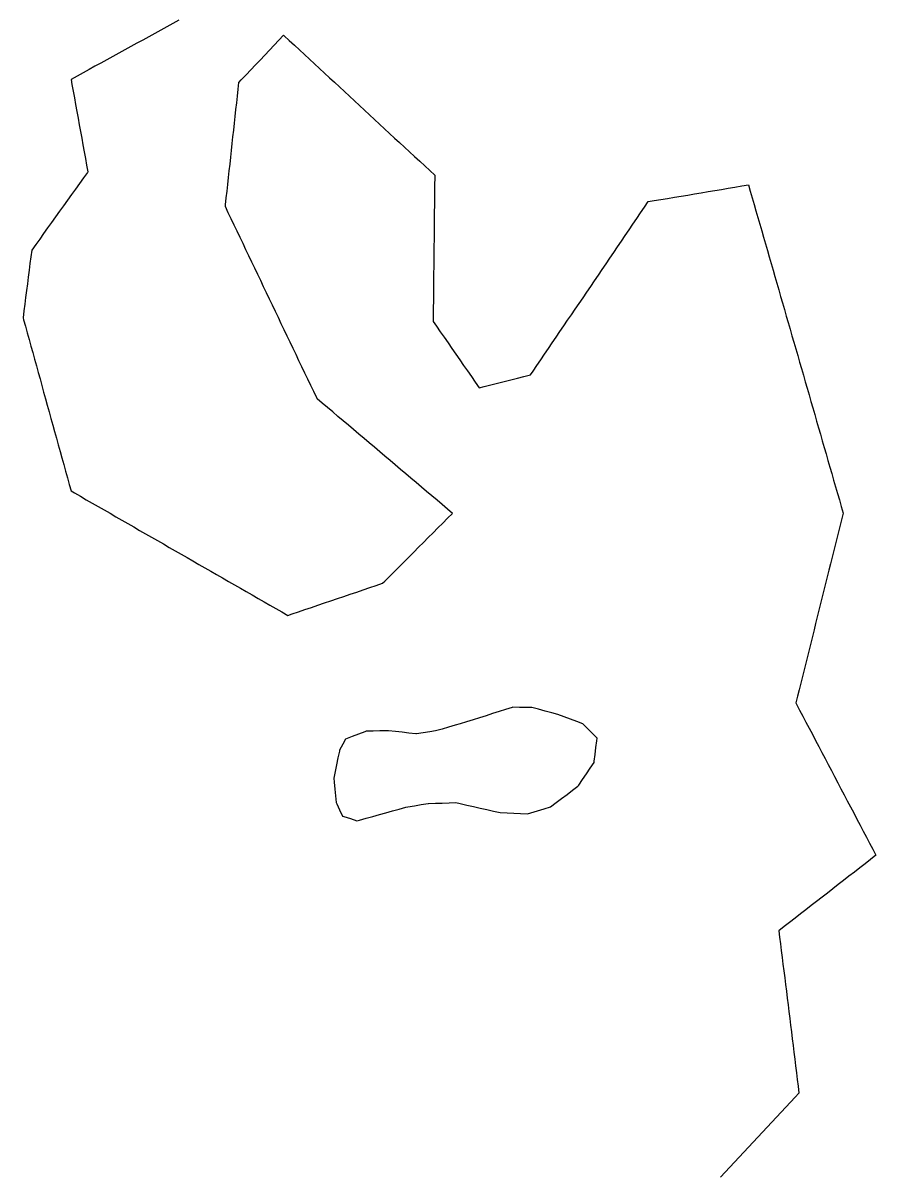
# Model space of a CAD drawing. Header units: millimetres. Extents: x 32 to 3054, y 42 to 5568.
# Drawn here: x 158.5 to 283.4, y 3134.3 to 3303.1 of the extents above; entities that cross this region are included whole.
import ezdxf

# ---------------------------------------------------------------- set-up
doc = ezdxf.new("R2010")
doc.units = ezdxf.units.MM
for name, color, linetype in [('ALL_ISLANDS', 7, 'Continuous'), ('OUTLINE_ISLAND_01', 7, 'Continuous'), ('OUTLINE_ISLAND_34', 7, 'Continuous')]:
    doc.layers.add(name, color=color, linetype=linetype)

msp = doc.modelspace()

# ---------------------------------------------------------------- linework, layer by layer
at = {"layer": 'ALL_ISLANDS'}
msp.add_lwpolyline([(181.2882, 3303.4907), (180.4117, 3303.0093), (179.5351, 3302.528), (178.6586, 3302.0467), (177.782, 3301.5653), (176.9055, 3301.084), (176.029, 3300.6027), (175.1524, 3300.1213), (174.2759, 3299.64), (173.3994, 3299.1587), (172.5228, 3298.6773), (171.6463, 3298.196), (170.7697, 3297.7147), (169.8932, 3297.2333), (169.0167, 3296.752), (168.1401, 3296.2707), (167.2636, 3295.7893), (166.387, 3295.308), (165.5105, 3294.8267), (165.6429, 3294.1006), (165.8222, 3293.1168), (166.0016, 3292.133), (166.1809, 3291.1492), (166.3603, 3290.1654), (166.5397, 3289.1816), (166.719, 3288.1979), (166.8984, 3287.2141), (167.0777, 3286.2303), (167.2571, 3285.2465), (167.4364, 3284.2627), (167.6158, 3283.2789), (167.7951, 3282.2951), (167.9745, 3281.3114), (167.9177, 3281.2323), (167.3345, 3280.4201), (166.7512, 3279.6078), (166.1679, 3278.7955), (165.5846, 3277.9833), (165.0013, 3277.171), (164.418, 3276.3587), (163.8348, 3275.5465), (163.2515, 3274.7342), (162.6682, 3273.9219), (162.0849, 3273.1096), (161.5016, 3272.2974), (160.9184, 3271.4851), (160.3351, 3270.6728), (159.7518, 3269.8606), (159.6278, 3268.8922), (159.5008, 3267.9003), (159.3737, 3266.9084), (159.2467, 3265.9165), (159.1197, 3264.9246), (158.9927, 3263.9327), (158.8657, 3262.9408), (158.7386, 3261.9489), (158.6116, 3260.957), (158.4846, 3259.9651), (158.5617, 3259.6871), (158.8287, 3258.7234), (159.0958, 3257.7597), (159.3629, 3256.796), (159.63, 3255.8324), (159.8971, 3254.8687), (160.1642, 3253.905), (160.4313, 3252.9414), (160.6984, 3251.9777), (160.9655, 3251.014), (161.2326, 3250.0504), (161.4997, 3249.0867), (161.7668, 3248.123), (162.0339, 3247.1593), (162.301, 3246.1957), (162.568, 3245.232), (162.8351, 3244.2683), (163.1022, 3243.3047), (163.3693, 3242.341), (163.6364, 3241.3773), (163.9035, 3240.4136), (164.1706, 3239.45), (164.4377, 3238.4863), (164.7048, 3237.5226), (164.9719, 3236.559), (165.239, 3235.5953), (165.5061, 3234.6316), (166.0137, 3234.3404), (166.881, 3233.8428), (167.7484, 3233.3452), (168.6158, 3232.8476), (169.4832, 3232.35), (170.3506, 3231.8524), (171.218, 3231.3547), (172.0854, 3230.8571), (172.9528, 3230.3595), (173.8202, 3229.8619), (174.6876, 3229.3643), (175.555, 3228.8667), (176.4224, 3228.3691), (177.2898, 3227.8714), (178.1572, 3227.3738), (179.0246, 3226.8762), (179.892, 3226.3786), (180.7594, 3225.881), (181.6268, 3225.3834), (182.4942, 3224.8858), (183.3616, 3224.3881), (184.229, 3223.8905), (185.0964, 3223.3929), (185.9638, 3222.8953), (186.8312, 3222.3977), (187.6986, 3221.9001), (188.566, 3221.4025), (189.4334, 3220.9048), (190.3008, 3220.4072), (191.1682, 3219.9096), (192.0356, 3219.412), (192.903, 3218.9144), (193.7704, 3218.4168), (194.6378, 3217.9192), (195.5052, 3217.4215), (196.3726, 3216.9239), (197.24, 3216.4263), (197.8696, 3216.6393), (198.8169, 3216.9598), (199.7641, 3217.2803), (200.7114, 3217.6008), (201.6586, 3217.9213), (202.6059, 3218.2418), (203.5531, 3218.5623), (204.5004, 3218.8828), (205.4476, 3219.2033), (206.3949, 3219.5238), (207.3421, 3219.8443), (208.2894, 3220.1648), (209.2366, 3220.4853), (210.1839, 3220.8058), (211.1311, 3221.1263), (211.4582, 3221.4533), (212.1654, 3222.1604), (212.8725, 3222.8675), (213.5796, 3223.5746), (214.2868, 3224.2816), (214.9939, 3224.9887), (215.701, 3225.6958), (216.4082, 3226.4029), (217.1153, 3227.11), (217.8225, 3227.817), (218.5296, 3228.5241), (219.2367, 3229.2312), (219.9439, 3229.9383), (220.651, 3230.6453), (221.3581, 3231.3524), (220.621, 3231.9763), (219.8578, 3232.6224), (219.0945, 3233.2685), (218.3312, 3233.9145), (217.5679, 3234.5606), (216.8047, 3235.2067), (216.0414, 3235.8528), (215.2781, 3236.4988), (214.5148, 3237.1449), (213.7515, 3237.791), (212.9883, 3238.437), (212.225, 3239.0831), (211.4617, 3239.7292), (210.6984, 3240.3753), (209.9352, 3241.0213), (209.1719, 3241.6674), (208.4086, 3242.3135), (207.6453, 3242.9595), (206.8821, 3243.6056), (206.1188, 3244.2517), (205.3555, 3244.8978), (204.5922, 3245.5438), (203.829, 3246.1899), (203.0657, 3246.836), (202.3024, 3247.4821), (201.5391, 3248.1281), (201.4745, 3248.2633), (201.0432, 3249.1656), (200.612, 3250.0678), (200.1807, 3250.97), (199.7495, 3251.8723), (199.3183, 3252.7745), (198.887, 3253.6767), (198.4558, 3254.579), (198.0245, 3255.4812), (197.5933, 3256.3834), (197.162, 3257.2857), (196.7308, 3258.1879), (196.2995, 3259.0901), (195.8683, 3259.9924), (195.437, 3260.8946), (195.0058, 3261.7968), (194.5745, 3262.6991), (194.1433, 3263.6013), (193.712, 3264.5035), (193.2808, 3265.4058), (192.8495, 3266.308), (192.4183, 3267.2102), (191.987, 3268.1125), (191.5558, 3269.0147), (191.1246, 3269.917), (190.6933, 3270.8192), (190.2621, 3271.7214), (189.8308, 3272.6237), (189.3996, 3273.5259), (188.9683, 3274.4281), (188.5371, 3275.3304), (188.1058, 3276.2326), (188.1345, 3276.4957), (188.2431, 3277.4898), (188.3516, 3278.4838), (188.4601, 3279.4779), (188.5686, 3280.472), (188.6772, 3281.4661), (188.7857, 3282.4602), (188.8942, 3283.4543), (189.0027, 3284.4484), (189.1112, 3285.4425), (189.2198, 3286.4366), (189.3283, 3287.4307), (189.4368, 3288.4248), (189.5453, 3289.4189), (189.6539, 3290.413), (189.7624, 3291.4071), (189.8709, 3292.4012), (189.9794, 3293.3953), (190.0879, 3294.3894), (190.4434, 3294.7662), (191.1296, 3295.4936), (191.8158, 3296.221), (192.502, 3296.9484), (193.1882, 3297.6758), (193.8744, 3298.4033), (194.5606, 3299.1307), (195.2468, 3299.8581), (195.933, 3300.5855), (196.6192, 3301.3129), (196.7374, 3301.2036), (197.4714, 3300.5245), (198.2055, 3299.8454), (198.9395, 3299.1663), (199.6735, 3298.4872), (200.4076, 3297.8081), (201.1416, 3297.129), (201.8757, 3296.4499), (202.6097, 3295.7708), (203.3438, 3295.0917), (204.0778, 3294.4125), (204.8118, 3293.7334), (205.5459, 3293.0543), (206.2799, 3292.3752), (207.014, 3291.6961), (207.748, 3291.017), (208.4821, 3290.3379), (209.2161, 3289.6588), (209.9501, 3288.9797), (210.6842, 3288.3006), (211.4182, 3287.6215), (212.1523, 3286.9424), (212.8863, 3286.2633), (213.6204, 3285.5842), (214.3544, 3284.9051), (215.0884, 3284.226), (215.8225, 3283.5469), (216.5565, 3282.8678), (217.2906, 3282.1887), (218.0246, 3281.5096), (218.7587, 3280.8305), (218.7544, 3280.4301), (218.7436, 3279.4302), (218.7329, 3278.4302), (218.7221, 3277.4303), (218.7114, 3276.4303), (218.7006, 3275.4304), (218.6899, 3274.4305), (218.6792, 3273.4305), (218.6684, 3272.4306), (218.6577, 3271.4306), (218.6469, 3270.4307), (218.6362, 3269.4308), (218.6254, 3268.4308), (218.6147, 3267.4309), (218.604, 3266.4309), (218.5932, 3265.431), (218.5825, 3264.431), (218.5717, 3263.4311), (218.561, 3262.4312), (218.5502, 3261.4312), (218.5395, 3260.4313), (218.5288, 3259.4313), (219.0011, 3258.7512), (219.5715, 3257.9299), (220.1419, 3257.1085), (220.7123, 3256.2871), (221.2827, 3255.4658), (221.8531, 3254.6444), (222.4235, 3253.823), (222.9938, 3253.0017), (223.5642, 3252.1803), (224.1346, 3251.3589), (224.705, 3250.5376), (225.2754, 3249.7162), (226.0102, 3249.9016), (226.9798, 3250.1463), (227.9494, 3250.3909), (228.919, 3250.6356), (229.8886, 3250.8803), (230.8582, 3251.1249), (231.8278, 3251.3696), (232.7974, 3251.6143), (233.161, 3252.1489), (233.7233, 3252.9758), (234.2857, 3253.8027), (234.848, 3254.6295), (235.4104, 3255.4564), (235.9727, 3256.2833), (236.5351, 3257.1102), (237.0974, 3257.9371), (237.6598, 3258.764), (238.2221, 3259.5909), (238.7845, 3260.4178), (239.3468, 3261.2447), (239.9092, 3262.0716), (240.4715, 3262.8985), (241.0339, 3263.7254), (241.5962, 3264.5523), (242.1586, 3265.3792), (242.7209, 3266.2061), (243.2833, 3267.033), (243.8456, 3267.8599), (244.408, 3268.6868), (244.9703, 3269.5137), (245.5327, 3270.3406), (246.095, 3271.1675), (246.6574, 3271.9944), (247.2197, 3272.8213), (247.7821, 3273.6482), (248.3444, 3274.4751), (248.9068, 3275.302), (249.4691, 3276.1289), (250.0315, 3276.9558), (250.8888, 3277.0994), (251.8751, 3277.2646), (252.8614, 3277.4298), (253.8476, 3277.595), (254.8339, 3277.7601), (255.8202, 3277.9253), (256.8064, 3278.0905), (257.7927, 3278.2557), (258.7789, 3278.4209), (259.7652, 3278.586), (260.7515, 3278.7512), (261.7377, 3278.9164), (262.724, 3279.0816), (263.7103, 3279.2468), (264.6965, 3279.412), (264.9678, 3278.4723), (265.2451, 3277.5116), (265.5224, 3276.5508), (265.7998, 3275.59), (266.0771, 3274.6292), (266.3545, 3273.6685), (266.6318, 3272.7077), (266.9091, 3271.7469), (267.1865, 3270.7861), (267.4638, 3269.8254), (267.7412, 3268.8646), (268.0185, 3267.9038), (268.2959, 3266.9431), (268.5732, 3265.9823), (268.8505, 3265.0215), (269.1279, 3264.0607), (269.4052, 3263.1), (269.6826, 3262.1392), (269.9599, 3261.1784), (270.2372, 3260.2177), (270.5146, 3259.2569), (270.7919, 3258.2961), (271.0693, 3257.3353), (271.3466, 3256.3746), (271.6239, 3255.4138), (271.9013, 3254.453), (272.1786, 3253.4923), (272.456, 3252.5315), (272.7333, 3251.5707), (273.0106, 3250.6099), (273.288, 3249.6492), (273.5653, 3248.6884), (273.8427, 3247.7276), (274.12, 3246.7669), (274.3974, 3245.8061), (274.6747, 3244.8453), (274.952, 3243.8845), (275.2294, 3242.9238), (275.5067, 3241.963), (275.7841, 3241.0022), (276.0614, 3240.0415), (276.3387, 3239.0807), (276.6161, 3238.1199), (276.8934, 3237.1591), (277.1708, 3236.1984), (277.4481, 3235.2376), (277.7254, 3234.2768), (278.0028, 3233.3161), (278.2801, 3232.3553), (278.5575, 3231.3945), (278.4047, 3230.7816), (278.1629, 3229.8112), (277.9211, 3228.8409), (277.6793, 3227.8706), (277.4375, 3226.9003), (277.1957, 3225.93), (276.9538, 3224.9596), (276.712, 3223.9893), (276.4702, 3223.019), (276.2284, 3222.0487), (275.9866, 3221.0783), (275.7448, 3220.108), (275.503, 3219.1377), (275.2612, 3218.1674), (275.0194, 3217.197), (274.7775, 3216.2267), (274.5357, 3215.2564), (274.2939, 3214.2861), (274.0521, 3213.3158), (273.8103, 3212.3454), (273.5685, 3211.3751), (273.3267, 3210.4048), (273.0849, 3209.4345), (272.843, 3208.4641), (272.6012, 3207.4938), (272.3594, 3206.5235), (272.1176, 3205.5532), (271.8758, 3204.5828), (271.634, 3203.6125), (271.7203, 3203.4486), (272.1859, 3202.5636), (272.6516, 3201.6786), (273.1172, 3200.7937), (273.5829, 3199.9087), (274.0485, 3199.0237), (274.5142, 3198.1388), (274.9798, 3197.2538), (275.4455, 3196.3688), (275.9111, 3195.4839), (276.3768, 3194.5989), (276.8424, 3193.7139), (277.3081, 3192.8289), (277.7737, 3191.944), (278.2394, 3191.059), (278.705, 3190.174), (279.1707, 3189.2891), (279.6363, 3188.4041), (280.102, 3187.5191), (280.5676, 3186.6342), (281.0333, 3185.7492), (281.4989, 3184.8642), (281.9646, 3183.9793), (282.4302, 3183.0943), (282.8959, 3182.2093), (283.3615, 3181.3243), (282.5738, 3180.7125), (281.7841, 3180.0991), (280.9943, 3179.4857), (280.2045, 3178.8723), (279.4148, 3178.2589), (278.625, 3177.6455), (277.8353, 3177.032), (277.0455, 3176.4186), (276.2558, 3175.8052), (275.466, 3175.1918), (274.6762, 3174.5784), (273.8865, 3173.965), (273.0967, 3173.3515), (272.307, 3172.7381), (271.5172, 3172.1247), (270.7274, 3171.5113), (269.9377, 3170.8979), (269.1479, 3170.2845), (269.2611, 3169.3706), (269.3841, 3168.3782), (269.507, 3167.3858), (269.63, 3166.3934), (269.7529, 3165.4009), (269.8759, 3164.4085), (269.9988, 3163.4161), (270.1218, 3162.4237), (270.2447, 3161.4313), (270.3677, 3160.4389), (270.4906, 3159.4465), (270.6136, 3158.4541), (270.7365, 3157.4616), (270.8595, 3156.4692), (270.9824, 3155.4768), (271.1054, 3154.4844), (271.2283, 3153.492), (271.3513, 3152.4996), (271.4742, 3151.5072), (271.5972, 3150.5147), (271.7201, 3149.5223), (271.8431, 3148.5299), (271.966, 3147.5375), (272.089, 3146.5451), (271.5168, 3145.9324), (270.8343, 3145.2016), (270.1518, 3144.4707), (269.4693, 3143.7398), (268.7867, 3143.009), (268.1042, 3142.2781), (267.4217, 3141.5472), (266.7392, 3140.8164), (266.0567, 3140.0855), (265.3742, 3139.3546), (264.6916, 3138.6238), (264.0091, 3137.8929), (263.3266, 3137.162), (262.6441, 3136.4312), (261.9616, 3135.7003), (261.279, 3134.9694), (260.5965, 3134.2386)], dxfattribs=at)
msp.add_lwpolyline([(242.5464, 3198.4546), (241.8393, 3199.1617), (241.1323, 3199.8689), (240.4252, 3200.576), (239.5713, 3200.8956), (238.6347, 3201.246), (237.6981, 3201.5965), (236.7615, 3201.9469), (235.8916, 3202.1762), (234.9246, 3202.431), (233.9577, 3202.6858), (232.9907, 3202.9407), (232.1835, 3202.9514), (231.1836, 3202.9646), (230.1837, 3202.9778), (230.0949, 3202.9498), (229.1411, 3202.6494), (228.1873, 3202.349), (227.2335, 3202.0486), (226.2797, 3201.7482), (225.3259, 3201.4478), (224.372, 3201.1474), (223.4182, 3200.847), (222.4644, 3200.5466), (221.7474, 3200.3404), (220.7864, 3200.064), (219.8253, 3199.7877), (218.8643, 3199.5113), (218.0496, 3199.3895), (217.0606, 3199.2417), (216.0715, 3199.0939), (215.9861, 3199.1035), (214.9924, 3199.2153), (213.9987, 3199.3272), (213.005, 3199.439), (212.0112, 3199.5509), (211.7227, 3199.5446), (210.7229, 3199.5229), (209.7232, 3199.5012), (208.7234, 3199.4795), (208.5166, 3199.4007), (207.5822, 3199.0446), (206.6477, 3198.6885), (205.7133, 3198.3324), (205.2988, 3197.5656), (204.8233, 3196.6858), (204.7939, 3196.5422), (204.5935, 3195.5625), (204.393, 3194.5828), (204.1926, 3193.6031), (203.9921, 3192.6234), (204.0505, 3192.0176), (204.1464, 3191.0222), (204.2424, 3190.0268), (204.3383, 3189.0314), (204.412, 3188.8744), (204.8374, 3187.9694), (205.2628, 3187.0644), (205.4748, 3186.9955), (206.4258, 3186.6865), (207.3769, 3186.3775), (207.7649, 3186.4854), (208.7283, 3186.7534), (209.6917, 3187.0214), (210.6551, 3187.2894), (211.6185, 3187.5574), (212.582, 3187.8254), (213.5454, 3188.0934), (214.5088, 3188.3614), (214.8209, 3188.4126), (215.8077, 3188.5746), (216.7945, 3188.7365), (217.7813, 3188.8985), (217.8554, 3188.901), (218.8548, 3188.9348), (219.8543, 3188.9685), (220.8537, 3189.0023), (221.8531, 3189.036), (222.4685, 3188.8978), (223.4442, 3188.6787), (224.4199, 3188.4596), (225.3956, 3188.2404), (226.3713, 3188.0213), (227.347, 3187.8022), (228.3227, 3187.5831), (228.3447, 3187.582), (229.3435, 3187.5343), (230.3424, 3187.4865), (231.3412, 3187.4387), (232.3401, 3187.391), (232.8521, 3187.5473), (233.8085, 3187.8394), (234.7649, 3188.1314), (235.7213, 3188.4235), (235.7298, 3188.4299), (236.5299, 3189.0298), (237.3299, 3189.6298), (238.13, 3190.2297), (238.93, 3190.8296), (239.7301, 3191.4295), (239.8472, 3191.6029), (240.4069, 3192.4316), (240.9666, 3193.2603), (241.5263, 3194.0889), (242.086, 3194.9176), (242.1089, 3195.0935), (242.238, 3196.0851), (242.367, 3197.0768), (242.4961, 3198.0684)], close=True, dxfattribs=at)
at = {"layer": 'OUTLINE_ISLAND_01'}
msp.add_lwpolyline([(181.2882, 3303.4907), (180.4117, 3303.0093), (179.5351, 3302.528), (178.6586, 3302.0467), (177.782, 3301.5653), (176.9055, 3301.084), (176.029, 3300.6027), (175.1524, 3300.1213), (174.2759, 3299.64), (173.3994, 3299.1587), (172.5228, 3298.6773), (171.6463, 3298.196), (170.7697, 3297.7147), (169.8932, 3297.2333), (169.0167, 3296.752), (168.1401, 3296.2707), (167.2636, 3295.7893), (166.387, 3295.308), (165.5105, 3294.8267), (165.6429, 3294.1006), (165.8222, 3293.1168), (166.0016, 3292.133), (166.1809, 3291.1492), (166.3603, 3290.1654), (166.5397, 3289.1816), (166.719, 3288.1979), (166.8984, 3287.2141), (167.0777, 3286.2303), (167.2571, 3285.2465), (167.4364, 3284.2627), (167.6158, 3283.2789), (167.7951, 3282.2951), (167.9745, 3281.3114), (167.9177, 3281.2323), (167.3345, 3280.4201), (166.7512, 3279.6078), (166.1679, 3278.7955), (165.5846, 3277.9833), (165.0013, 3277.171), (164.418, 3276.3587), (163.8348, 3275.5465), (163.2515, 3274.7342), (162.6682, 3273.9219), (162.0849, 3273.1096), (161.5016, 3272.2974), (160.9184, 3271.4851), (160.3351, 3270.6728), (159.7518, 3269.8606), (159.6278, 3268.8922), (159.5008, 3267.9003), (159.3737, 3266.9084), (159.2467, 3265.9165), (159.1197, 3264.9246), (158.9927, 3263.9327), (158.8657, 3262.9408), (158.7386, 3261.9489), (158.6116, 3260.957), (158.4846, 3259.9651), (158.5617, 3259.6871), (158.8287, 3258.7234), (159.0958, 3257.7597), (159.3629, 3256.796), (159.63, 3255.8324), (159.8971, 3254.8687), (160.1642, 3253.905), (160.4313, 3252.9414), (160.6984, 3251.9777), (160.9655, 3251.014), (161.2326, 3250.0504), (161.4997, 3249.0867), (161.7668, 3248.123), (162.0339, 3247.1593), (162.301, 3246.1957), (162.568, 3245.232), (162.8351, 3244.2683), (163.1022, 3243.3047), (163.3693, 3242.341), (163.6364, 3241.3773), (163.9035, 3240.4136), (164.1706, 3239.45), (164.4377, 3238.4863), (164.7048, 3237.5226), (164.9719, 3236.559), (165.239, 3235.5953), (165.5061, 3234.6316), (166.0137, 3234.3404), (166.881, 3233.8428), (167.7484, 3233.3452), (168.6158, 3232.8476), (169.4832, 3232.35), (170.3506, 3231.8524), (171.218, 3231.3547), (172.0854, 3230.8571), (172.9528, 3230.3595), (173.8202, 3229.8619), (174.6876, 3229.3643), (175.555, 3228.8667), (176.4224, 3228.3691), (177.2898, 3227.8714), (178.1572, 3227.3738), (179.0246, 3226.8762), (179.892, 3226.3786), (180.7594, 3225.881), (181.6268, 3225.3834), (182.4942, 3224.8858), (183.3616, 3224.3881), (184.229, 3223.8905), (185.0964, 3223.3929), (185.9638, 3222.8953), (186.8312, 3222.3977), (187.6986, 3221.9001), (188.566, 3221.4025), (189.4334, 3220.9048), (190.3008, 3220.4072), (191.1682, 3219.9096), (192.0356, 3219.412), (192.903, 3218.9144), (193.7704, 3218.4168), (194.6378, 3217.9192), (195.5052, 3217.4215), (196.3726, 3216.9239), (197.24, 3216.4263), (197.8696, 3216.6393), (198.8169, 3216.9598), (199.7641, 3217.2803), (200.7114, 3217.6008), (201.6586, 3217.9213), (202.6059, 3218.2418), (203.5531, 3218.5623), (204.5004, 3218.8828), (205.4476, 3219.2033), (206.3949, 3219.5238), (207.3421, 3219.8443), (208.2894, 3220.1648), (209.2366, 3220.4853), (210.1839, 3220.8058), (211.1311, 3221.1263), (211.4582, 3221.4533), (212.1654, 3222.1604), (212.8725, 3222.8675), (213.5796, 3223.5746), (214.2868, 3224.2816), (214.9939, 3224.9887), (215.701, 3225.6958), (216.4082, 3226.4029), (217.1153, 3227.11), (217.8225, 3227.817), (218.5296, 3228.5241), (219.2367, 3229.2312), (219.9439, 3229.9383), (220.651, 3230.6453), (221.3581, 3231.3524), (220.621, 3231.9763), (219.8578, 3232.6224), (219.0945, 3233.2685), (218.3312, 3233.9145), (217.5679, 3234.5606), (216.8047, 3235.2067), (216.0414, 3235.8528), (215.2781, 3236.4988), (214.5148, 3237.1449), (213.7515, 3237.791), (212.9883, 3238.437), (212.225, 3239.0831), (211.4617, 3239.7292), (210.6984, 3240.3753), (209.9352, 3241.0213), (209.1719, 3241.6674), (208.4086, 3242.3135), (207.6453, 3242.9595), (206.8821, 3243.6056), (206.1188, 3244.2517), (205.3555, 3244.8978), (204.5922, 3245.5438), (203.829, 3246.1899), (203.0657, 3246.836), (202.3024, 3247.4821), (201.5391, 3248.1281), (201.4745, 3248.2633), (201.0432, 3249.1656), (200.612, 3250.0678), (200.1807, 3250.97), (199.7495, 3251.8723), (199.3183, 3252.7745), (198.887, 3253.6767), (198.4558, 3254.579), (198.0245, 3255.4812), (197.5933, 3256.3834), (197.162, 3257.2857), (196.7308, 3258.1879), (196.2995, 3259.0901), (195.8683, 3259.9924), (195.437, 3260.8946), (195.0058, 3261.7968), (194.5745, 3262.6991), (194.1433, 3263.6013), (193.712, 3264.5035), (193.2808, 3265.4058), (192.8495, 3266.308), (192.4183, 3267.2102), (191.987, 3268.1125), (191.5558, 3269.0147), (191.1246, 3269.917), (190.6933, 3270.8192), (190.2621, 3271.7214), (189.8308, 3272.6237), (189.3996, 3273.5259), (188.9683, 3274.4281), (188.5371, 3275.3304), (188.1058, 3276.2326), (188.1345, 3276.4957), (188.2431, 3277.4898), (188.3516, 3278.4838), (188.4601, 3279.4779), (188.5686, 3280.472), (188.6772, 3281.4661), (188.7857, 3282.4602), (188.8942, 3283.4543), (189.0027, 3284.4484), (189.1112, 3285.4425), (189.2198, 3286.4366), (189.3283, 3287.4307), (189.4368, 3288.4248), (189.5453, 3289.4189), (189.6539, 3290.413), (189.7624, 3291.4071), (189.8709, 3292.4012), (189.9794, 3293.3953), (190.0879, 3294.3894), (190.4434, 3294.7662), (191.1296, 3295.4936), (191.8158, 3296.221), (192.502, 3296.9484), (193.1882, 3297.6758), (193.8744, 3298.4033), (194.5606, 3299.1307), (195.2468, 3299.8581), (195.933, 3300.5855), (196.6192, 3301.3129), (196.7374, 3301.2036), (197.4714, 3300.5245), (198.2055, 3299.8454), (198.9395, 3299.1663), (199.6735, 3298.4872), (200.4076, 3297.8081), (201.1416, 3297.129), (201.8757, 3296.4499), (202.6097, 3295.7708), (203.3438, 3295.0917), (204.0778, 3294.4125), (204.8118, 3293.7334), (205.5459, 3293.0543), (206.2799, 3292.3752), (207.014, 3291.6961), (207.748, 3291.017), (208.4821, 3290.3379), (209.2161, 3289.6588), (209.9501, 3288.9797), (210.6842, 3288.3006), (211.4182, 3287.6215), (212.1523, 3286.9424), (212.8863, 3286.2633), (213.6204, 3285.5842), (214.3544, 3284.9051), (215.0884, 3284.226), (215.8225, 3283.5469), (216.5565, 3282.8678), (217.2906, 3282.1887), (218.0246, 3281.5096), (218.7587, 3280.8305), (218.7544, 3280.4301), (218.7436, 3279.4302), (218.7329, 3278.4302), (218.7221, 3277.4303), (218.7114, 3276.4303), (218.7006, 3275.4304), (218.6899, 3274.4305), (218.6792, 3273.4305), (218.6684, 3272.4306), (218.6577, 3271.4306), (218.6469, 3270.4307), (218.6362, 3269.4308), (218.6254, 3268.4308), (218.6147, 3267.4309), (218.604, 3266.4309), (218.5932, 3265.431), (218.5825, 3264.431), (218.5717, 3263.4311), (218.561, 3262.4312), (218.5502, 3261.4312), (218.5395, 3260.4313), (218.5288, 3259.4313), (219.0011, 3258.7512), (219.5715, 3257.9299), (220.1419, 3257.1085), (220.7123, 3256.2871), (221.2827, 3255.4658), (221.8531, 3254.6444), (222.4235, 3253.823), (222.9938, 3253.0017), (223.5642, 3252.1803), (224.1346, 3251.3589), (224.705, 3250.5376), (225.2754, 3249.7162), (226.0102, 3249.9016), (226.9798, 3250.1463), (227.9494, 3250.3909), (228.919, 3250.6356), (229.8886, 3250.8803), (230.8582, 3251.1249), (231.8278, 3251.3696), (232.7974, 3251.6143), (233.161, 3252.1489), (233.7233, 3252.9758), (234.2857, 3253.8027), (234.848, 3254.6295), (235.4104, 3255.4564), (235.9727, 3256.2833), (236.5351, 3257.1102), (237.0974, 3257.9371), (237.6598, 3258.764), (238.2221, 3259.5909), (238.7845, 3260.4178), (239.3468, 3261.2447), (239.9092, 3262.0716), (240.4715, 3262.8985), (241.0339, 3263.7254), (241.5962, 3264.5523), (242.1586, 3265.3792), (242.7209, 3266.2061), (243.2833, 3267.033), (243.8456, 3267.8599), (244.408, 3268.6868), (244.9703, 3269.5137), (245.5327, 3270.3406), (246.095, 3271.1675), (246.6574, 3271.9944), (247.2197, 3272.8213), (247.7821, 3273.6482), (248.3444, 3274.4751), (248.9068, 3275.302), (249.4691, 3276.1289), (250.0315, 3276.9558), (250.8888, 3277.0994), (251.8751, 3277.2646), (252.8614, 3277.4298), (253.8476, 3277.595), (254.8339, 3277.7601), (255.8202, 3277.9253), (256.8064, 3278.0905), (257.7927, 3278.2557), (258.7789, 3278.4209), (259.7652, 3278.586), (260.7515, 3278.7512), (261.7377, 3278.9164), (262.724, 3279.0816), (263.7103, 3279.2468), (264.6965, 3279.412), (264.9678, 3278.4723), (265.2451, 3277.5116), (265.5224, 3276.5508), (265.7998, 3275.59), (266.0771, 3274.6292), (266.3545, 3273.6685), (266.6318, 3272.7077), (266.9091, 3271.7469), (267.1865, 3270.7861), (267.4638, 3269.8254), (267.7412, 3268.8646), (268.0185, 3267.9038), (268.2959, 3266.9431), (268.5732, 3265.9823), (268.8505, 3265.0215), (269.1279, 3264.0607), (269.4052, 3263.1), (269.6826, 3262.1392), (269.9599, 3261.1784), (270.2372, 3260.2177), (270.5146, 3259.2569), (270.7919, 3258.2961), (271.0693, 3257.3353), (271.3466, 3256.3746), (271.6239, 3255.4138), (271.9013, 3254.453), (272.1786, 3253.4923), (272.456, 3252.5315), (272.7333, 3251.5707), (273.0106, 3250.6099), (273.288, 3249.6492), (273.5653, 3248.6884), (273.8427, 3247.7276), (274.12, 3246.7669), (274.3974, 3245.8061), (274.6747, 3244.8453), (274.952, 3243.8845), (275.2294, 3242.9238), (275.5067, 3241.963), (275.7841, 3241.0022), (276.0614, 3240.0415), (276.3387, 3239.0807), (276.6161, 3238.1199), (276.8934, 3237.1591), (277.1708, 3236.1984), (277.4481, 3235.2376), (277.7254, 3234.2768), (278.0028, 3233.3161), (278.2801, 3232.3553), (278.5575, 3231.3945), (278.4047, 3230.7816), (278.1629, 3229.8112), (277.9211, 3228.8409), (277.6793, 3227.8706), (277.4375, 3226.9003), (277.1957, 3225.93), (276.9538, 3224.9596), (276.712, 3223.9893), (276.4702, 3223.019), (276.2284, 3222.0487), (275.9866, 3221.0783), (275.7448, 3220.108), (275.503, 3219.1377), (275.2612, 3218.1674), (275.0194, 3217.197), (274.7775, 3216.2267), (274.5357, 3215.2564), (274.2939, 3214.2861), (274.0521, 3213.3158), (273.8103, 3212.3454), (273.5685, 3211.3751), (273.3267, 3210.4048), (273.0849, 3209.4345), (272.843, 3208.4641), (272.6012, 3207.4938), (272.3594, 3206.5235), (272.1176, 3205.5532), (271.8758, 3204.5828), (271.634, 3203.6125), (271.7203, 3203.4486), (272.1859, 3202.5636), (272.6516, 3201.6786), (273.1172, 3200.7937), (273.5829, 3199.9087), (274.0485, 3199.0237), (274.5142, 3198.1388), (274.9798, 3197.2538), (275.4455, 3196.3688), (275.9111, 3195.4839), (276.3768, 3194.5989), (276.8424, 3193.7139), (277.3081, 3192.8289), (277.7737, 3191.944), (278.2394, 3191.059), (278.705, 3190.174), (279.1707, 3189.2891), (279.6363, 3188.4041), (280.102, 3187.5191), (280.5676, 3186.6342), (281.0333, 3185.7492), (281.4989, 3184.8642), (281.9646, 3183.9793), (282.4302, 3183.0943), (282.8959, 3182.2093), (283.3615, 3181.3243), (282.5738, 3180.7125), (281.7841, 3180.0991), (280.9943, 3179.4857), (280.2045, 3178.8723), (279.4148, 3178.2589), (278.625, 3177.6455), (277.8353, 3177.032), (277.0455, 3176.4186), (276.2558, 3175.8052), (275.466, 3175.1918), (274.6762, 3174.5784), (273.8865, 3173.965), (273.0967, 3173.3515), (272.307, 3172.7381), (271.5172, 3172.1247), (270.7274, 3171.5113), (269.9377, 3170.8979), (269.1479, 3170.2845), (269.2611, 3169.3706), (269.3841, 3168.3782), (269.507, 3167.3858), (269.63, 3166.3934), (269.7529, 3165.4009), (269.8759, 3164.4085), (269.9988, 3163.4161), (270.1218, 3162.4237), (270.2447, 3161.4313), (270.3677, 3160.4389), (270.4906, 3159.4465), (270.6136, 3158.4541), (270.7365, 3157.4616), (270.8595, 3156.4692), (270.9824, 3155.4768), (271.1054, 3154.4844), (271.2283, 3153.492), (271.3513, 3152.4996), (271.4742, 3151.5072), (271.5972, 3150.5147), (271.7201, 3149.5223), (271.8431, 3148.5299), (271.966, 3147.5375), (272.089, 3146.5451), (271.5168, 3145.9324), (270.8343, 3145.2016), (270.1518, 3144.4707), (269.4693, 3143.7398), (268.7867, 3143.009), (268.1042, 3142.2781), (267.4217, 3141.5472), (266.7392, 3140.8164), (266.0567, 3140.0855), (265.3742, 3139.3546), (264.6916, 3138.6238), (264.0091, 3137.8929), (263.3266, 3137.162), (262.6441, 3136.4312), (261.9616, 3135.7003), (261.279, 3134.9694), (260.5965, 3134.2386)], dxfattribs=at)
at = {"layer": 'OUTLINE_ISLAND_34'}
msp.add_lwpolyline([(242.5464, 3198.4546), (241.8393, 3199.1617), (241.1323, 3199.8689), (240.4252, 3200.576), (239.5713, 3200.8956), (238.6347, 3201.246), (237.6981, 3201.5965), (236.7615, 3201.9469), (235.8916, 3202.1762), (234.9246, 3202.431), (233.9577, 3202.6858), (232.9907, 3202.9407), (232.1835, 3202.9514), (231.1836, 3202.9646), (230.1837, 3202.9778), (230.0949, 3202.9498), (229.1411, 3202.6494), (228.1873, 3202.349), (227.2335, 3202.0486), (226.2797, 3201.7482), (225.3259, 3201.4478), (224.372, 3201.1474), (223.4182, 3200.847), (222.4644, 3200.5466), (221.7474, 3200.3404), (220.7864, 3200.064), (219.8253, 3199.7877), (218.8643, 3199.5113), (218.0496, 3199.3895), (217.0606, 3199.2417), (216.0715, 3199.0939), (215.9861, 3199.1035), (214.9924, 3199.2153), (213.9987, 3199.3272), (213.005, 3199.439), (212.0112, 3199.5509), (211.7227, 3199.5446), (210.7229, 3199.5229), (209.7232, 3199.5012), (208.7234, 3199.4795), (208.5166, 3199.4007), (207.5822, 3199.0446), (206.6477, 3198.6885), (205.7133, 3198.3324), (205.2988, 3197.5656), (204.8233, 3196.6858), (204.7939, 3196.5422), (204.5935, 3195.5625), (204.393, 3194.5828), (204.1926, 3193.6031), (203.9921, 3192.6234), (204.0505, 3192.0176), (204.1464, 3191.0222), (204.2424, 3190.0268), (204.3383, 3189.0314), (204.412, 3188.8744), (204.8374, 3187.9694), (205.2628, 3187.0644), (205.4748, 3186.9955), (206.4258, 3186.6865), (207.3769, 3186.3775), (207.7649, 3186.4854), (208.7283, 3186.7534), (209.6917, 3187.0214), (210.6551, 3187.2894), (211.6185, 3187.5574), (212.582, 3187.8254), (213.5454, 3188.0934), (214.5088, 3188.3614), (214.8209, 3188.4126), (215.8077, 3188.5746), (216.7945, 3188.7365), (217.7813, 3188.8985), (217.8554, 3188.901), (218.8548, 3188.9348), (219.8543, 3188.9685), (220.8537, 3189.0023), (221.8531, 3189.036), (222.4685, 3188.8978), (223.4442, 3188.6787), (224.4199, 3188.4596), (225.3956, 3188.2404), (226.3713, 3188.0213), (227.347, 3187.8022), (228.3227, 3187.5831), (228.3447, 3187.582), (229.3435, 3187.5343), (230.3424, 3187.4865), (231.3412, 3187.4387), (232.3401, 3187.391), (232.8521, 3187.5473), (233.8085, 3187.8394), (234.7649, 3188.1314), (235.7213, 3188.4235), (235.7298, 3188.4299), (236.5299, 3189.0298), (237.3299, 3189.6298), (238.13, 3190.2297), (238.93, 3190.8296), (239.7301, 3191.4295), (239.8472, 3191.6029), (240.4069, 3192.4316), (240.9666, 3193.2603), (241.5263, 3194.0889), (242.086, 3194.9176), (242.1089, 3195.0935), (242.238, 3196.0851), (242.367, 3197.0768), (242.4961, 3198.0684)], close=True, dxfattribs=at)

doc.saveas('drawing.dxf')
